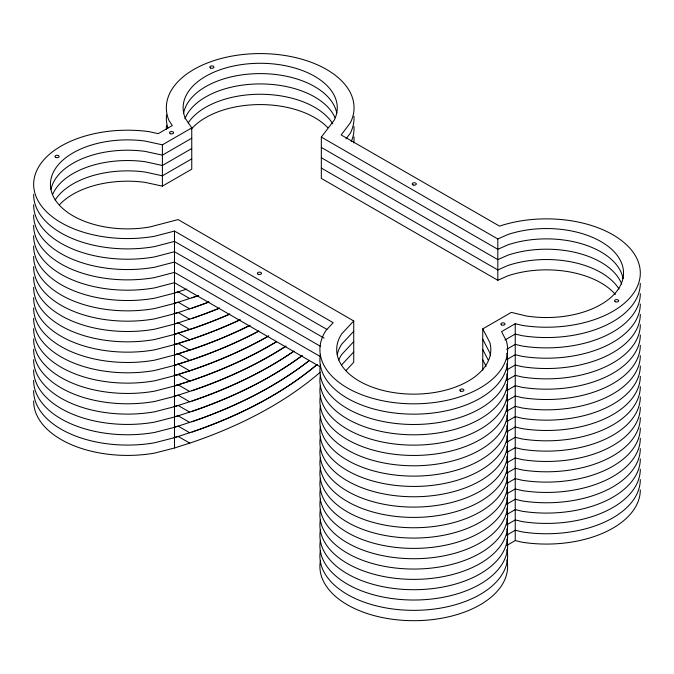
<?xml version="1.0" encoding="UTF-8"?>
<svg xmlns="http://www.w3.org/2000/svg" width="674" height="674" viewBox="0 0 674 674"><rect width="100%" height="100%" fill="white"/><g stroke="black" fill="none" stroke-linecap="round" stroke-linejoin="round"><path stroke-width="1.01" d="M615.387 294.454A77.072 44.492 0 0 0 507.918 275.809L497.808 280.283L321.329 178.399L321.329 137.092L334.186 120.208A77.072 44.492 0 0 0 261.841 63.289A77.072 44.492 0 0 0 185.342 118.363L191.753 127.883L191.753 169.182L162.4 186.134L145.062 182.359A77.072 44.492 0 0 0 59.565 204.677M346.032 138.852L350.303 133.241A93.855 54.181 0 0 0 353.985 116.24M191.753 127.883L162.4 144.834L145.062 141.051A77.072 44.492 0 0 0 50.474 185.805A77.072 44.492 0 0 0 149.822 226.969L178.121 219.581L353.732 320.967L341.726 333.832A77.072 44.492 0 0 0 405.95 393.911A77.072 44.492 0 0 0 489.838 342.544L482.752 328.895L511.33 312.391L526.504 316.022A77.072 44.492 0 0 0 622.86 267.233A77.072 44.492 0 0 0 507.918 234.51L497.808 238.984L321.329 137.092M353.732 331.296L341.726 344.161A77.072 44.492 0 0 0 337.278 354.507M353.732 341.617L341.726 354.49A77.072 44.492 0 0 0 338.761 360.051M341.726 364.811L353.732 351.946M345.964 370.599L353.732 362.275L353.732 320.967M191.753 138.212L162.4 155.155L145.062 151.38A77.072 44.492 0 0 0 50.997 189.343M191.753 148.533L162.4 165.484L145.062 161.709A77.072 44.492 0 0 0 52.825 194.028M191.753 158.862L162.4 175.804L145.062 172.03A77.072 44.492 0 0 0 55.125 200.077M515.239 323.722L501.549 331.625L506.41 341.002A93.855 54.181 0 0 1 404.248 403.549A93.855 54.181 0 0 1 326.039 330.395L333.209 322.703L174.49 231.072L154.683 236.245A93.855 54.181 0 0 1 33.7 186.108A93.855 54.181 0 0 1 148.887 131.615L158.23 133.654L172.308 125.524L169.039 120.671A93.855 54.181 0 0 1 262.203 53.6A93.855 54.181 0 0 1 350.303 122.912L341.145 134.943L499.518 226.119A93.855 54.181 0 0 1 639.5 265.969A93.855 54.181 0 0 1 522.156 325.382L515.239 323.722L515.239 540.573L506.68 545.51M504.969 339.982L515.239 334.051L522.156 335.703A93.855 54.181 0 0 0 640.3 283.366M506.68 349.317L515.239 344.38L522.156 346.032A93.855 54.181 0 0 0 640.3 293.696M506.68 359.646L515.239 354.701L522.156 356.361A93.855 54.181 0 0 0 640.3 304.016M506.68 369.967L515.239 365.03L522.156 366.681A93.855 54.181 0 0 0 640.3 314.345M506.68 380.296L515.239 375.359L522.156 377.01A93.855 54.181 0 0 0 640.3 324.674M506.68 390.625L515.239 385.68L522.156 387.339A93.855 54.181 0 0 0 640.3 334.995M506.68 400.946L515.239 396.009L522.156 397.66A93.855 54.181 0 0 0 640.3 345.324M506.68 411.275L515.239 406.329L522.156 407.989A93.855 54.181 0 0 0 640.3 355.653M506.68 421.595L515.239 416.658L522.156 418.318A93.855 54.181 0 0 0 640.3 365.974M506.68 431.924L515.239 426.987L522.156 428.639A93.855 54.181 0 0 0 640.3 376.303M506.68 442.254L515.239 437.308L522.156 438.968A93.855 54.181 0 0 0 640.3 386.632M506.68 452.574L515.239 447.637L522.156 449.288A93.855 54.181 0 0 0 640.3 396.952M506.68 462.903L515.239 457.966L522.156 459.617A93.855 54.181 0 0 0 640.3 407.281M506.68 473.232L515.239 468.287L522.156 469.946A93.855 54.181 0 0 0 640.3 417.602M506.68 483.553L515.239 478.616L522.156 480.267A93.855 54.181 0 0 0 640.3 427.931M506.68 493.882L515.239 488.945L522.156 490.596A93.855 54.181 0 0 0 640.3 438.26M506.68 504.211L515.239 499.266L522.156 500.925A93.855 54.181 0 0 0 640.3 448.581M506.68 514.532L515.239 509.595L522.156 511.246A93.855 54.181 0 0 0 640.3 458.91M506.68 524.861L515.239 519.924L522.156 521.575A93.855 54.181 0 0 0 640.3 469.239M506.68 535.19L515.239 530.244L522.156 531.904A93.855 54.181 0 0 0 640.3 479.559M186.782 289.079L174.566 293.072L154.683 298.194A93.855 54.181 0 0 1 33.649 246.052M174.49 334.329L191.913 328.743A394.972 228.031 0 0 0 229.876 314.05A394.972 228.031 0 0 1 191.989 328.777L174.566 334.38L154.683 339.502A93.855 54.181 0 0 1 33.649 287.36M33.649 297.689A93.855 54.181 0 0 0 154.683 349.831L174.49 344.658L191.913 339.064A394.972 228.031 0 0 0 240.028 319.779M33.649 308.01A93.855 54.181 0 0 0 154.683 360.152L174.49 354.979L191.913 349.393A394.972 228.031 0 0 0 249.919 325.323M174.49 365.308L191.913 359.722A394.972 228.031 0 0 0 258.833 331.06A394.972 228.031 0 0 1 191.989 359.756L174.566 365.359L154.683 370.481A93.855 54.181 0 0 1 33.649 318.339M174.49 375.637L191.913 370.043A394.972 228.031 0 0 0 268.749 335.93A394.972 228.031 0 0 1 191.989 370.085L174.566 375.679L154.683 380.81A93.855 54.181 0 0 1 33.649 328.659M174.49 385.958L191.913 380.372A394.972 228.031 0 0 0 276.618 341.642A394.972 228.031 0 0 1 191.989 380.414L174.566 386.008L154.683 391.131A93.855 54.181 0 0 1 33.649 338.988M175.088 292.651L178.121 291.859L189.689 298.54M174.077 303.241L178.121 302.188L189.689 308.869M174.077 313.57L178.121 312.517L189.689 319.19M175.088 323.63L178.121 322.838L189.689 329.519M174.077 334.22L178.121 333.167L189.689 339.848M174.077 344.549L178.121 343.496L189.689 350.168M175.088 354.608L178.121 353.816L189.689 360.497M174.077 365.198L178.121 364.145L189.689 370.826M174.077 375.528L178.121 374.466L189.689 381.147M175.088 385.587L178.121 384.795L189.689 391.476M174.077 396.177L178.121 395.124L189.689 401.805M174.077 406.506L178.121 405.445L189.689 412.126M175.088 416.566L178.121 415.774L189.689 422.455M174.077 427.156L178.121 426.103L189.689 432.784M174.077 437.485L178.121 436.423L189.689 443.104M320.158 372.25A394.972 228.031 0 0 1 191.989 442.371L174.566 447.966L154.683 453.088A93.855 54.181 0 0 1 33.649 400.946M515.239 540.573L522.156 542.225A93.855 54.181 0 0 0 640.3 489.888M321.329 147.421L497.808 249.313L507.918 244.831A77.072 44.492 0 0 1 623.062 278.531M321.329 157.741L497.808 259.633L507.918 255.16A77.072 44.492 0 0 1 621.681 284.049M321.329 168.07L497.808 269.962L507.918 265.489A77.072 44.492 0 0 1 619.052 289.095M326.856 329.367L174.49 241.393L154.683 246.566A93.855 54.181 0 0 1 33.649 194.424M324.135 338.121L174.49 251.722L154.683 256.895A93.855 54.181 0 0 1 33.649 204.753M320.512 346.352L174.49 262.051L154.683 267.224A93.855 54.181 0 0 1 33.649 215.073M320.512 356.681L174.49 272.372L154.683 277.545A93.855 54.181 0 0 1 33.649 225.402M320.512 367.001L174.49 282.701L154.683 287.874A93.855 54.181 0 0 1 33.649 235.732M174.49 344.658L191.989 339.106A394.972 228.031 0 0 0 240.087 319.813M174.49 354.979L191.989 349.435A394.972 228.031 0 0 0 249.97 325.348M482.752 339.216L489.838 352.873A77.072 44.492 0 0 1 490.478 355.746M482.752 349.545L488.423 360.464M482.752 359.874L486.064 366.243M497.808 238.984L497.808 280.283M482.752 328.895L482.752 370.195M174.49 231.072L174.49 447.915M162.4 144.834L162.4 186.134M506.899 539.183A93.855 54.181 0 0 1 414.771 600.02A93.855 54.181 0 0 1 320.394 540.354M33.649 380.296A93.855 54.181 0 0 0 154.683 432.438L174.566 427.308L191.913 421.671A394.972 228.031 0 0 0 309.467 360.388A394.972 228.031 0 0 1 191.989 421.713M506.899 549.512A93.855 54.181 0 0 1 414.771 610.349A93.855 54.181 0 0 1 320.394 550.675M33.649 390.617A93.855 54.181 0 0 0 154.683 442.759L174.566 437.637L191.913 432A394.972 228.031 0 0 0 317.168 364.457A394.972 228.031 0 0 1 191.989 432.042M506.899 559.841A93.855 54.181 0 0 1 414.771 620.678A93.855 54.181 0 0 1 320.394 561.004M506.899 477.234A93.855 54.181 0 0 1 414.771 538.071A93.855 54.181 0 0 1 320.394 478.397M506.899 487.555A93.855 54.181 0 0 1 414.771 548.392A93.855 54.181 0 0 1 320.394 488.717M506.899 497.884A93.855 54.181 0 0 1 414.771 558.721A93.855 54.181 0 0 1 320.394 499.046M506.899 508.213A93.855 54.181 0 0 1 414.771 569.05A93.855 54.181 0 0 1 320.394 509.376M33.649 349.317A93.855 54.181 0 0 0 154.683 401.46L174.566 396.337L191.913 390.693A394.972 228.031 0 0 0 286.037 346.091A394.972 228.031 0 0 1 191.989 390.735M506.899 518.533A93.855 54.181 0 0 1 414.771 579.37A93.855 54.181 0 0 1 320.394 519.696M33.649 359.638A93.855 54.181 0 0 0 154.683 411.789L174.566 406.658L191.913 401.022A394.972 228.031 0 0 0 293.864 351.196M293.898 351.205A394.972 228.031 0 0 1 191.989 401.064M506.899 528.863A93.855 54.181 0 0 1 414.771 589.699A93.855 54.181 0 0 1 320.394 530.025M33.649 369.967A93.855 54.181 0 0 0 154.683 422.109L174.566 416.987L191.913 411.351A394.972 228.031 0 0 0 302.238 355.56A394.972 228.031 0 0 1 191.989 411.393M506.899 435.926A93.855 54.181 0 0 1 414.771 496.763A93.855 54.181 0 0 1 320.394 437.089M33.649 277.031A93.855 54.181 0 0 0 154.683 329.173L174.566 324.051L191.913 318.414A394.972 228.031 0 0 0 219.471 308.119M506.899 446.255A93.855 54.181 0 0 1 414.771 507.092A93.855 54.181 0 0 1 320.394 447.418M506.899 456.576A93.855 54.181 0 0 1 414.771 517.413A93.855 54.181 0 0 1 320.394 457.739M506.899 466.905A93.855 54.181 0 0 1 414.771 527.742A93.855 54.181 0 0 1 320.394 468.068M506.899 415.277A93.855 54.181 0 0 1 414.771 476.114A93.855 54.181 0 0 1 320.394 416.439M33.649 256.381A93.855 54.181 0 0 0 154.683 308.524L174.566 303.401L191.913 297.765A394.972 228.031 0 0 0 198.552 295.448M506.899 425.597A93.855 54.181 0 0 1 414.771 486.434A93.855 54.181 0 0 1 320.394 426.76M33.649 266.71A93.855 54.181 0 0 0 154.683 318.853L174.566 313.722L191.913 308.085A394.972 228.031 0 0 0 208.822 301.994M208.889 302.036A394.972 228.031 0 0 1 191.989 308.128M219.539 308.153A394.972 228.031 0 0 1 191.989 318.457M506.899 404.948A93.855 54.181 0 0 1 414.771 465.785A93.855 54.181 0 0 1 320.394 406.11M198.628 295.49A394.972 228.031 0 0 1 191.989 297.807M506.899 394.619A93.855 54.181 0 0 1 414.771 455.456A93.855 54.181 0 0 1 320.394 395.79M353.985 126.56A93.855 54.181 0 0 1 351.213 141.624M166.352 129.273A93.855 54.181 0 0 1 166.503 125.254M506.899 363.64A93.855 54.181 0 0 1 414.771 424.485A93.855 54.181 0 0 1 320.394 364.811M184.946 118.801A77.072 44.492 0 0 1 259.33 83.93A77.072 44.492 0 0 1 335.045 117.832M506.899 373.969A93.855 54.181 0 0 1 414.771 434.806A93.855 54.181 0 0 1 320.394 375.132M353.985 136.889A93.855 54.181 0 0 1 353.766 142.93M188.164 122.929A77.072 44.492 0 0 1 261.065 94.259A77.072 44.492 0 0 1 332.821 123.873M506.899 384.298A93.855 54.181 0 0 1 414.771 445.135A93.855 54.181 0 0 1 320.394 385.461M191.298 129.13A77.072 44.492 0 0 1 258.749 104.588A77.072 44.492 0 0 1 327.749 127.664M506.899 353.319A93.855 54.181 0 0 1 414.771 414.156A93.855 54.181 0 0 1 320.394 354.482M167.936 128.043A93.855 54.181 0 0 1 166.503 114.925M183.572 113.283A77.072 44.492 0 0 1 260.156 73.601A77.072 44.492 0 0 1 336.798 113.24M413.213 184.988A2.081 1.205 0 0 0 416.33 183.951A2.081 1.205 0 0 0 413.213 182.907A2.081 1.205 0 0 0 413.213 184.988M258.159 274.267A2.081 1.205 0 0 0 261.504 273.492A2.081 1.205 0 0 0 258.673 272.212A2.081 1.205 0 0 0 258.159 274.267M170.539 133.781A2.081 1.205 0 0 0 173.656 132.736A2.081 1.205 0 0 0 170.539 131.7A2.081 1.205 0 0 0 170.539 133.781M501.456 324.885A2.081 1.205 0 0 0 504.936 324.346A2.081 1.205 0 0 0 502.391 322.88A2.081 1.205 0 0 0 501.456 324.885M615.236 301.682A2.081 1.205 0 0 0 618.673 301.051A2.081 1.205 0 0 0 616.011 299.652A2.081 1.205 0 0 0 615.236 301.682M460.359 391.021A2.081 1.205 0 0 0 463.838 390.482A2.081 1.205 0 0 0 461.294 389.008A2.081 1.205 0 0 0 460.359 391.021M55.605 157.337A2.081 1.205 0 0 0 59.076 156.781A2.081 1.205 0 0 0 56.506 155.323A2.081 1.205 0 0 0 55.605 157.337M210.541 68.023A2.081 1.205 0 0 0 213.919 67.307A2.081 1.205 0 0 0 211.147 65.976A2.081 1.205 0 0 0 210.541 68.023"/></g></svg>
